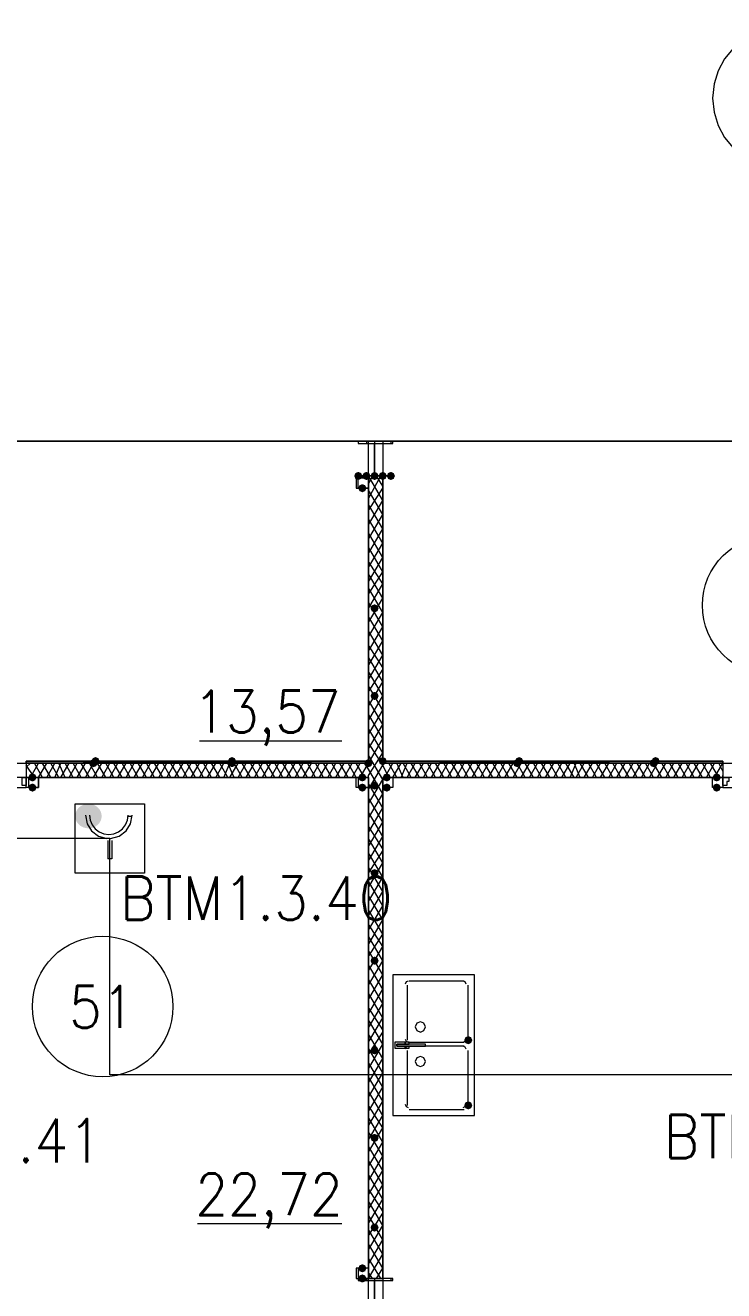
# Model space of a CAD drawing. Header units: millimetres. Extents: x 0 to 420, y 0 to 297.
# Drawn here: x 140.91 to 155.42, y 140.8 to 167.1 of the extents above; entities that cross this region are included whole.
import ezdxf

# ---------------------------------------------------------------- set-up
doc = ezdxf.new("R2010")
doc.units = ezdxf.units.MM
doc.styles.get("Standard").update_dxf_attribs({"font": 'STANDARD'})

msp = doc.modelspace()

# ---------------------------------------------------------------- hatches: boundary and pattern name
for color, points in [(7, [(147.912667, 157.734), (147.887796, 157.674204), (147.828, 157.649333), (147.768204, 157.674204), (147.743333, 157.734), (147.768204, 157.793796), (147.828, 157.818667), (147.887796, 157.793796)]), (7, [(148.082, 157.734), (148.057129, 157.674204), (147.997333, 157.649333), (147.937538, 157.674204), (147.912667, 157.734), (147.937537, 157.793796), (147.997333, 157.818667), (148.057129, 157.793796)]), (7, [(148.251333, 157.734), (148.226462, 157.674204), (148.166667, 157.649333), (148.106871, 157.674204), (148.082, 157.734), (148.106871, 157.793796), (148.166667, 157.818667), (148.226462, 157.793796)]), (7, [(148.420667, 157.734), (148.395796, 157.674204), (148.336, 157.649333), (148.276204, 157.674204), (148.251333, 157.734), (148.276204, 157.793796), (148.336, 157.818667), (148.395796, 157.793796)]), (7, [(148.59, 157.734), (148.565129, 157.674204), (148.505333, 157.649333), (148.445538, 157.674204), (148.420667, 157.734), (148.445537, 157.793796), (148.505333, 157.818667), (148.565129, 157.793796)]), (7, [(147.997333, 157.48), (147.972463, 157.420204), (147.912667, 157.395333), (147.852871, 157.420204), (147.828, 157.48), (147.852871, 157.539796), (147.912667, 157.564667), (147.972462, 157.539796)]), (7, [(148.251333, 154.982333), (148.226462, 154.922537), (148.166667, 154.897667), (148.106871, 154.922537), (148.082, 154.982333), (148.106871, 155.042129), (148.166667, 155.067), (148.226462, 155.042129)]), (7, [(148.251333, 153.162), (148.226462, 153.102204), (148.166667, 153.077333), (148.106871, 153.102204), (148.082, 153.162), (148.106871, 153.221796), (148.166667, 153.246667), (148.226462, 153.221796)]), (254, [(142.409333, 151.765), (142.384463, 151.705204), (142.324667, 151.680333), (142.264871, 151.705204), (142.24, 151.765), (142.264871, 151.824796), (142.324667, 151.849667), (142.384462, 151.824796)]), (254, [(142.451667, 151.807333), (142.426796, 151.747537), (142.367, 151.722667), (142.307204, 151.747537), (142.282333, 151.807333), (142.307204, 151.867129), (142.367, 151.892), (142.426796, 151.867129)]), (254, [(145.288, 151.807333), (145.263129, 151.747537), (145.203333, 151.722667), (145.143538, 151.747537), (145.118667, 151.807333), (145.143537, 151.867129), (145.203333, 151.892), (145.263129, 151.867129)]), (254, [(145.288, 151.765), (145.263129, 151.705204), (145.203333, 151.680333), (145.143538, 151.705204), (145.118667, 151.765), (145.143537, 151.824796), (145.203333, 151.849667), (145.263129, 151.824796)]), (254, [(148.124333, 151.765), (148.099463, 151.705204), (148.039667, 151.680333), (147.979871, 151.705204), (147.955, 151.765), (147.979871, 151.824796), (148.039667, 151.849667), (148.099462, 151.824796)]), (254, [(148.124333, 151.765), (148.099463, 151.705204), (148.039667, 151.680333), (147.979871, 151.705204), (147.955, 151.765), (147.979871, 151.824796), (148.039667, 151.849667), (148.099462, 151.824796)]), (254, [(148.420667, 151.807333), (148.395796, 151.747537), (148.336, 151.722667), (148.276204, 151.747537), (148.251333, 151.807333), (148.276204, 151.867129), (148.336, 151.892), (148.395796, 151.867129)]), (254, [(151.214667, 151.765), (151.189796, 151.705204), (151.13, 151.680333), (151.070204, 151.705204), (151.045333, 151.765), (151.070204, 151.824796), (151.13, 151.849667), (151.189796, 151.824796)]), (254, [(151.257, 151.807333), (151.232129, 151.747537), (151.172333, 151.722667), (151.112538, 151.747537), (151.087667, 151.807333), (151.112537, 151.867129), (151.172333, 151.892), (151.232129, 151.867129)]), (254, [(154.051, 151.765), (154.026129, 151.705204), (153.966333, 151.680333), (153.906538, 151.705204), (153.881667, 151.765), (153.906537, 151.824796), (153.966333, 151.849667), (154.026129, 151.824796)]), (254, [(154.093333, 151.807333), (154.068463, 151.747537), (154.008667, 151.722667), (153.948871, 151.747537), (153.924, 151.807333), (153.948871, 151.867129), (154.008667, 151.892), (154.068462, 151.867129)]), (7, [(141.139333, 151.468667), (141.114463, 151.408871), (141.054667, 151.384), (140.994871, 151.408871), (140.97, 151.468667), (140.994871, 151.528462), (141.054667, 151.553333), (141.114462, 151.528463)]), (7, [(147.997333, 151.468667), (147.972463, 151.408871), (147.912667, 151.384), (147.852871, 151.408871), (147.828, 151.468667), (147.852871, 151.528462), (147.912667, 151.553333), (147.972462, 151.528463)]), (7, [(148.505333, 151.468667), (148.480463, 151.408871), (148.420667, 151.384), (148.360871, 151.408871), (148.336, 151.468667), (148.360871, 151.528462), (148.420667, 151.553333), (148.480462, 151.528463)]), (7, [(155.363333, 151.468667), (155.338462, 151.408871), (155.278667, 151.384), (155.218871, 151.408871), (155.194, 151.468667), (155.218871, 151.528462), (155.278667, 151.553333), (155.338462, 151.528463)]), (7, [(141.139333, 151.257), (141.114463, 151.197204), (141.054667, 151.172333), (140.994871, 151.197204), (140.97, 151.257), (140.994871, 151.316796), (141.054667, 151.341667), (141.114462, 151.316796)]), (7, [(147.997333, 151.257), (147.972463, 151.197204), (147.912667, 151.172333), (147.852871, 151.197204), (147.828, 151.257), (147.852871, 151.316796), (147.912667, 151.341667), (147.972462, 151.316796)]), (7, [(148.251333, 151.299333), (148.226462, 151.239537), (148.166667, 151.214667), (148.106871, 151.239537), (148.082, 151.299333), (148.106871, 151.359129), (148.166667, 151.384), (148.226462, 151.359129)]), (7, [(148.505333, 151.257), (148.480463, 151.197204), (148.420667, 151.172333), (148.360871, 151.197204), (148.336, 151.257), (148.360871, 151.316796), (148.420667, 151.341667), (148.480462, 151.316796)]), (7, [(155.363333, 151.257), (155.338462, 151.197204), (155.278667, 151.172333), (155.218871, 151.197204), (155.194, 151.257), (155.218871, 151.316796), (155.278667, 151.341667), (155.338462, 151.316796)]), (7, [(148.251333, 149.479), (148.226462, 149.419204), (148.166667, 149.394333), (148.106871, 149.419204), (148.082, 149.479), (148.106871, 149.538796), (148.166667, 149.563667), (148.226462, 149.538796)]), (7, [(148.251333, 147.658667), (148.226462, 147.598871), (148.166667, 147.574), (148.106871, 147.598871), (148.082, 147.658667), (148.106871, 147.718462), (148.166667, 147.743333), (148.226462, 147.718463)]), (7, [(150.198667, 146.007667), (150.173796, 145.947871), (150.114, 145.923), (150.054204, 145.947871), (150.029333, 146.007667), (150.054204, 146.067462), (150.114, 146.092333), (150.173796, 146.067463)]), (7, [(148.251333, 145.796), (148.226462, 145.736204), (148.166667, 145.711333), (148.106871, 145.736204), (148.082, 145.796), (148.106871, 145.855796), (148.166667, 145.880667), (148.226462, 145.855796)]), (7, [(150.198667, 144.653), (150.173796, 144.593204), (150.114, 144.568333), (150.054204, 144.593204), (150.029333, 144.653), (150.054204, 144.712796), (150.114, 144.737667), (150.173796, 144.712796)]), (7, [(148.251333, 143.975667), (148.226462, 143.915871), (148.166667, 143.891), (148.106871, 143.915871), (148.082, 143.975667), (148.106871, 144.035462), (148.166667, 144.060333), (148.226462, 144.035463)]), (7, [(148.251333, 142.113), (148.226462, 142.053204), (148.166667, 142.028333), (148.106871, 142.053204), (148.082, 142.113), (148.106871, 142.172796), (148.166667, 142.197667), (148.226462, 142.172796)]), (7, [(147.997333, 141.266333), (147.972463, 141.206537), (147.912667, 141.181667), (147.852871, 141.206537), (147.828, 141.266333), (147.852871, 141.326129), (147.912667, 141.351), (147.972462, 141.326129)]), (7, [(147.997333, 141.054667), (147.972463, 140.994871), (147.912667, 140.97), (147.852871, 140.994871), (147.828, 141.054667), (147.852871, 141.114462), (147.912667, 141.139333), (147.972462, 141.114463)])]:
    msp.add_hatch(color=color).paths.add_polyline_path(points, flags=0)
h = msp.add_hatch(color=7)
h.paths.add_polyline_path([(148.039667, 151.807333), (140.927667, 151.807333), (148.039667, 151.765)], flags=0)
h.paths.add_polyline_path([(140.927667, 151.807333), (148.039667, 151.765), (140.927667, 151.765)], flags=0)
h = msp.add_hatch(color=7)
h.paths.add_polyline_path([(155.405667, 151.807333), (148.336, 151.807333), (155.405667, 151.765)], flags=0)
h.paths.add_polyline_path([(148.336, 151.807333), (155.405667, 151.765), (148.336, 151.765)], flags=0)
h = msp.add_hatch(color=1)
edge = h.paths.add_edge_path(flags=0)
edge.add_ellipse((142.218834, 150.664333), major_axis=(0.275167, 0), ratio=0.923077, start_angle=0, end_angle=360)

# ---------------------------------------------------------------- linework, layer by layer
at = {"color": 1, "lineweight": 0}
for points in [[(156.421668, 145.287999), (142.663334, 145.287999), (142.663334, 150.198666), (139.488334, 150.198666), (139.488334, 145.287999), (127.127001, 145.287999), (127.127001, 150.198666), (125.814668, 150.198666), (107.272668, 150.198666), (107.272668, 152.315333), (107.272668, 153.754666), (107.272668, 162.009666), (107.611335, 162.009666), (107.611335, 163.152666), (107.611335, 178.138666)], [(142.155334, 150.686947), (142.18949, 150.506104), (142.284435, 150.355297), (142.427172, 150.248607), (142.604703, 150.200114)], [(142.240005, 150.687159), (142.25357, 150.581903), (142.29334, 150.485382), (142.356597, 150.402332), (142.440623, 150.337486), (142.538671, 150.296861), (142.642172, 150.28332), (142.745673, 150.296861), (142.843721, 150.337486), (142.927747, 150.402332), (142.991004, 150.485382), (143.030774, 150.581903), (143.044339, 150.687159)], [(142.679612, 150.20011), (142.85716, 150.248602), (142.999895, 150.355293), (143.09483, 150.5061), (143.12898, 150.686943)], [(143.044334, 150.664333), (143.129001, 150.664333)], [(142.621001, 150.156333), (142.621001, 149.775333)], [(142.705668, 150.156333), (142.705668, 149.775333)], [(142.705668, 149.775333), (142.621001, 149.775333)]]:
    msp.add_lwpolyline(points, dxfattribs=at)
at = {"color": 8, "lineweight": 0}
msp.add_lwpolyline([(235.500333, 158.453667), (235.500333, 169.291), (114.046, 169.291), (114.046, 158.453667)], close=True, dxfattribs=at)
at = {"color": 7, "lineweight": 0}
for points in [[(158.115, 165.586833), (158.085328, 165.881177), (158.000228, 166.155329), (157.865572, 166.403416), (157.687232, 166.619566), (157.471083, 166.797905), (157.222996, 166.932561), (156.948844, 167.017661), (156.6545, 167.047333), (156.360156, 167.017661), (156.086004, 166.932561), (155.837917, 166.797905), (155.621768, 166.619566), (155.443428, 166.403416), (155.308772, 166.155329), (155.223672, 165.881177), (155.194, 165.586833)], [(155.194, 165.586833), (155.223672, 165.29249), (155.308772, 165.018338), (155.443428, 164.770251), (155.621768, 164.554101), (155.837917, 164.375762), (156.086004, 164.241106), (156.360156, 164.156005), (156.6545, 164.126333), (156.948844, 164.156005), (157.222996, 164.241106), (157.471083, 164.375762), (157.687232, 164.554101), (157.865572, 164.770251), (158.000228, 165.018338), (158.085328, 165.29249), (158.115, 165.586833)], [(147.828, 158.453667), (147.828, 158.411333)], [(147.997333, 158.453667), (147.997333, 158.411333)], [(148.166667, 158.453667), (148.166667, 157.734)], [(148.336, 158.453667), (148.336, 158.411333)], [(148.505333, 158.453667), (148.505333, 158.411333)], [(147.912667, 157.734), (147.912667, 157.691667)], [(148.039667, 157.564667), (148.124333, 157.734)], [(148.039667, 157.268333), (148.293667, 157.734)], [(148.336, 157.226), (148.039667, 157.734)], [(148.039667, 157.734), (148.039667, 151.765)], [(148.336, 151.765), (148.336, 157.734), (148.039667, 157.734)], [(148.336, 157.522333), (148.209, 157.734)], [(148.039667, 157.014333), (148.336, 157.48)], [(148.336, 156.929667), (148.039667, 157.437667)], [(148.039667, 156.718), (148.336, 157.226)], [(148.336, 156.633333), (148.039667, 157.141333)], [(148.039667, 156.421667), (148.336, 156.929667)], [(148.336, 156.337), (148.039667, 156.845)], [(148.039667, 156.125333), (148.336, 156.633333)], [(148.336, 156.040667), (148.039667, 156.548667)], [(148.039667, 155.829), (148.336, 156.337)], [(148.336, 155.744333), (148.039667, 156.252333)], [(148.039667, 155.532667), (148.336, 156.040667)], [(148.336, 155.490333), (148.039667, 155.956)], [(148.039667, 155.278667), (148.336, 155.744333)], [(148.336, 155.194), (148.039667, 155.702)], [(148.039667, 154.982333), (148.336, 155.490333)], [(148.336, 154.897667), (148.039667, 155.405667)], [(148.039667, 154.686), (148.336, 155.194)], [(148.336, 154.601333), (148.039667, 155.109333)], [(148.039667, 154.389667), (148.336, 154.897667)], [(148.336, 154.305), (148.039667, 154.813)], [(148.039667, 154.093333), (148.336, 154.601333)], [(148.336, 154.008667), (148.039667, 154.516667)], [(148.039667, 153.797), (148.336, 154.305)], [(148.336, 153.754667), (148.039667, 154.220333)], [(148.039667, 153.500667), (148.336, 154.008667)], [(148.336, 153.458333), (148.039667, 153.966333)], [(148.039667, 153.246667), (148.336, 153.712333)], [(148.336, 153.162), (148.039667, 153.67)], [(148.039667, 152.950333), (148.336, 153.458333)], [(148.336, 152.865667), (148.039667, 153.373667)], [(148.039667, 152.654), (148.336, 153.162)], [(148.336, 152.569333), (148.039667, 153.077333)], [(148.039667, 152.357667), (148.336, 152.865667)], [(148.336, 152.273), (148.039667, 152.781)], [(148.039667, 152.061333), (148.336, 152.569333)], [(148.336, 151.976667), (148.039667, 152.484667)], [(144.526, 152.230667), (147.489333, 152.230667)], [(148.039667, 151.765), (148.336, 152.273)], [(148.336, 151.722667), (148.039667, 152.188333)], [(148.039667, 151.765), (140.927667, 151.765), (148.039667, 151.807333), (140.927667, 151.807333)], [(140.927667, 151.680333), (141.012333, 151.765)], [(140.927667, 151.765), (140.927667, 151.468667)], [(140.927667, 151.765), (140.927667, 151.468667)], [(148.039667, 151.765), (140.927667, 151.765)], [(141.012333, 151.468667), (141.181667, 151.765)], [(141.266333, 151.468667), (141.097, 151.765)], [(141.181667, 151.468667), (141.351, 151.765)], [(141.435667, 151.468667), (141.266333, 151.765)], [(141.351, 151.468667), (141.520333, 151.765)], [(141.605, 151.468667), (141.435667, 151.765)], [(141.520333, 151.468667), (141.647333, 151.765)], [(141.732, 151.468667), (141.605, 151.765)], [(141.647333, 151.468667), (141.816667, 151.765)], [(141.901333, 151.468667), (141.732, 151.765)], [(141.816667, 151.468667), (141.986, 151.765)], [(142.070667, 151.468667), (141.901333, 151.765)], [(141.986, 151.468667), (142.155333, 151.765)], [(142.24, 151.468667), (142.070667, 151.765)], [(142.155333, 151.468667), (142.324667, 151.765)], [(142.409333, 151.468667), (142.24, 151.765)], [(142.324667, 151.468667), (142.494, 151.765)], [(142.578667, 151.468667), (142.409333, 151.765)], [(142.494, 151.468667), (142.663333, 151.765)], [(142.748, 151.468667), (142.578667, 151.765)], [(142.663333, 151.468667), (142.832667, 151.765)], [(142.917333, 151.468667), (142.748, 151.765)], [(142.832667, 151.468667), (143.002, 151.765)], [(143.086667, 151.468667), (142.917333, 151.765)], [(143.002, 151.468667), (143.171333, 151.765)], [(143.256, 151.468667), (143.086667, 151.765)], [(143.171333, 151.468667), (143.340667, 151.765)], [(143.425333, 151.468667), (143.256, 151.765)], [(143.340667, 151.468667), (143.51, 151.765)], [(143.594667, 151.468667), (143.425333, 151.765)], [(143.51, 151.468667), (143.679333, 151.765)], [(143.764, 151.468667), (143.594667, 151.765)], [(143.679333, 151.468667), (143.848667, 151.765)], [(143.933333, 151.468667), (143.764, 151.765)], [(143.848667, 151.468667), (144.018, 151.765)], [(144.102667, 151.468667), (143.933333, 151.765)], [(144.018, 151.468667), (144.187333, 151.765)], [(144.272, 151.468667), (144.102667, 151.765)], [(144.187333, 151.468667), (144.356667, 151.765)], [(144.441333, 151.468667), (144.272, 151.765)], [(144.356667, 151.468667), (144.526, 151.765)], [(144.610667, 151.468667), (144.441333, 151.765)], [(144.526, 151.468667), (144.695333, 151.765)], [(144.78, 151.468667), (144.610667, 151.765)], [(144.695333, 151.468667), (144.864667, 151.765)], [(144.949333, 151.468667), (144.78, 151.765)], [(144.864667, 151.468667), (145.034, 151.765)], [(145.118667, 151.468667), (144.949333, 151.765)], [(145.034, 151.468667), (145.161, 151.765)], [(145.245667, 151.468667), (145.118667, 151.765)], [(145.161, 151.468667), (145.330333, 151.765)], [(145.415, 151.468667), (145.245667, 151.765)], [(145.330333, 151.468667), (145.499667, 151.765)], [(145.584333, 151.468667), (145.415, 151.765)], [(145.499667, 151.468667), (145.669, 151.765)], [(145.753667, 151.468667), (145.584333, 151.765)], [(145.669, 151.468667), (145.838333, 151.765)], [(145.923, 151.468667), (145.753667, 151.765)], [(145.838333, 151.468667), (146.007667, 151.765)], [(146.092333, 151.468667), (145.923, 151.765)], [(146.007667, 151.468667), (146.177, 151.765)], [(146.261667, 151.468667), (146.092333, 151.765)], [(146.177, 151.468667), (146.346333, 151.765)], [(146.431, 151.468667), (146.261667, 151.765)], [(146.346333, 151.468667), (146.515667, 151.765)], [(146.600333, 151.468667), (146.431, 151.765)], [(146.515667, 151.468667), (146.685, 151.765)], [(146.769667, 151.468667), (146.600333, 151.765)], [(146.685, 151.468667), (146.854333, 151.765)], [(146.939, 151.468667), (146.769667, 151.765)], [(146.854333, 151.468667), (147.023667, 151.765)], [(147.108333, 151.468667), (146.939, 151.765)], [(147.023667, 151.468667), (147.193, 151.765)], [(147.277667, 151.468667), (147.108333, 151.765)], [(147.193, 151.468667), (147.362333, 151.765)], [(147.447, 151.468667), (147.277667, 151.765)], [(147.362333, 151.468667), (147.531667, 151.765)], [(147.616333, 151.468667), (147.447, 151.765)], [(147.531667, 151.468667), (147.701, 151.765)], [(147.785667, 151.468667), (147.616333, 151.765)], [(147.701, 151.468667), (147.870333, 151.765)], [(147.955, 151.468667), (147.785667, 151.765)], [(147.870333, 151.468667), (148.039667, 151.765)], [(148.039667, 151.638), (147.955, 151.765)], [(148.039667, 151.511), (148.336, 151.976667)], [(148.336, 151.426333), (148.039667, 151.934333)], [(155.405667, 151.807333), (148.336, 151.807333), (155.405667, 151.807333), (148.336, 151.765)], [(148.336, 151.722667), (148.378333, 151.765)], [(155.405667, 151.765), (148.336, 151.765)], [(148.378333, 151.468667), (148.547667, 151.765)], [(148.632333, 151.468667), (148.463, 151.765)], [(148.547667, 151.468667), (148.717, 151.765)], [(148.759333, 151.468667), (148.632333, 151.765)], [(148.717, 151.468667), (148.844, 151.765)], [(148.928667, 151.468667), (148.759333, 151.765)], [(148.844, 151.468667), (149.013333, 151.765)], [(149.098, 151.468667), (148.928667, 151.765)], [(149.013333, 151.468667), (149.182667, 151.765)], [(149.267333, 151.468667), (149.098, 151.765)], [(149.182667, 151.468667), (149.352, 151.765)], [(149.436667, 151.468667), (149.267333, 151.765)], [(149.352, 151.468667), (149.521333, 151.765)], [(149.606, 151.468667), (149.436667, 151.765)], [(149.521333, 151.468667), (149.690667, 151.765)], [(149.775333, 151.468667), (149.606, 151.765)], [(149.690667, 151.468667), (149.86, 151.765)], [(149.944667, 151.468667), (149.775333, 151.765)], [(149.86, 151.468667), (150.029333, 151.765)], [(150.114, 151.468667), (149.944667, 151.765)], [(150.029333, 151.468667), (150.198667, 151.765)], [(150.283333, 151.468667), (150.114, 151.765)], [(150.198667, 151.468667), (150.368, 151.765)], [(150.452667, 151.468667), (150.283333, 151.765)], [(150.368, 151.468667), (150.537333, 151.765)], [(150.622, 151.468667), (150.452667, 151.765)], [(150.537333, 151.468667), (150.706667, 151.765)], [(150.791333, 151.468667), (150.622, 151.765)], [(150.706667, 151.468667), (150.876, 151.765)], [(150.960667, 151.468667), (150.791333, 151.765)], [(150.876, 151.468667), (151.045333, 151.765)], [(151.13, 151.468667), (150.960667, 151.765)], [(151.045333, 151.468667), (151.214667, 151.765)], [(151.299333, 151.468667), (151.13, 151.765)], [(151.214667, 151.468667), (151.384, 151.765)], [(151.468667, 151.468667), (151.299333, 151.765)], [(151.384, 151.468667), (151.553333, 151.765)], [(151.638, 151.468667), (151.468667, 151.765)], [(151.553333, 151.468667), (151.722667, 151.765)], [(151.807333, 151.468667), (151.638, 151.765)], [(151.722667, 151.468667), (151.892, 151.765)], [(151.976667, 151.468667), (151.807333, 151.765)], [(151.892, 151.468667), (152.061333, 151.765)], [(152.146, 151.468667), (151.976667, 151.765)], [(152.061333, 151.468667), (152.230667, 151.765)], [(152.315333, 151.468667), (152.146, 151.765)], [(152.230667, 151.468667), (152.357667, 151.765)], [(152.442333, 151.468667), (152.315333, 151.765)], [(152.357667, 151.468667), (152.527, 151.765)], [(152.611667, 151.468667), (152.442333, 151.765)], [(152.527, 151.468667), (152.696333, 151.765)], [(152.781, 151.468667), (152.611667, 151.765)], [(152.696333, 151.468667), (152.865667, 151.765)], [(152.950333, 151.468667), (152.781, 151.765)], [(152.865667, 151.468667), (153.035, 151.765)], [(153.119667, 151.468667), (152.950333, 151.765)], [(153.035, 151.468667), (153.204333, 151.765)], [(153.289, 151.468667), (153.119667, 151.765)], [(153.204333, 151.468667), (153.373667, 151.765)], [(153.458333, 151.468667), (153.289, 151.765)], [(153.373667, 151.468667), (153.543, 151.765)], [(153.627667, 151.468667), (153.458333, 151.765)], [(153.543, 151.468667), (153.712333, 151.765)], [(153.797, 151.468667), (153.627667, 151.765)], [(153.712333, 151.468667), (153.881667, 151.765)], [(153.966333, 151.468667), (153.797, 151.765)], [(153.881667, 151.468667), (154.051, 151.765)], [(154.135667, 151.468667), (153.966333, 151.765)], [(154.051, 151.468667), (154.220333, 151.765)], [(154.305, 151.468667), (154.135667, 151.765)], [(154.220333, 151.468667), (154.389667, 151.765)], [(154.474333, 151.468667), (154.305, 151.765)], [(154.389667, 151.468667), (154.559, 151.765)], [(154.643667, 151.468667), (154.474333, 151.765)], [(154.559, 151.468667), (154.728333, 151.765)], [(154.813, 151.468667), (154.643667, 151.765)], [(154.728333, 151.468667), (154.897667, 151.765)], [(154.982333, 151.468667), (154.813, 151.765)], [(154.897667, 151.468667), (155.067, 151.765)], [(155.151667, 151.468667), (154.982333, 151.765)], [(155.067, 151.468667), (155.236333, 151.765)], [(155.321, 151.468667), (155.151667, 151.765)], [(155.236333, 151.468667), (155.405667, 151.765)], [(155.405667, 151.595667), (155.321, 151.765)], [(155.405667, 151.765), (155.405667, 151.468667)], [(155.405667, 151.765), (155.405667, 151.468667)], [(141.097, 151.468667), (140.927667, 151.722667)], [(148.039667, 151.214667), (148.336, 151.722667)], [(148.336, 151.13), (148.039667, 151.638)], [(148.039667, 151.468667), (148.039667, 151.511)], [(148.463, 151.468667), (148.336, 151.722667)], [(155.405667, 151.468667), (155.405667, 151.511)], [(140.927667, 151.384), (140.927667, 151.468667), (139.488333, 151.468667)], [(139.488333, 151.257), (140.927667, 151.257), (140.927667, 151.384)], [(140.927667, 151.468667), (148.039667, 151.468667)], [(148.039667, 151.468667), (148.039667, 141.054667), (148.336, 141.054667), (148.336, 151.468667)], [(148.039667, 150.918333), (148.336, 151.426333)], [(148.336, 150.833667), (148.039667, 151.341667)], [(148.336, 151.468667), (155.405667, 151.468667)], [(156.887333, 151.468667), (155.405667, 151.468667), (155.405667, 151.384)], [(155.405667, 151.384), (155.405667, 151.257), (156.887333, 151.257)], [(148.039667, 150.622), (148.336, 151.13)], [(148.336, 150.537333), (148.039667, 151.045333)], [(141.943668, 150.918333), (143.383001, 150.918333)], [(148.039667, 150.325667), (148.336, 150.833667)], [(148.336, 150.241), (148.039667, 150.749)], [(148.039667, 150.029333), (148.336, 150.537333)], [(148.336, 149.987), (148.039667, 150.452667)], [(148.039667, 149.733), (148.336, 150.241)], [(148.336, 149.690667), (148.039667, 150.198667)], [(148.039667, 149.479), (148.336, 149.944667)], [(148.336, 149.394333), (148.039667, 149.902333)], [(148.039667, 149.182667), (148.336, 149.690667)], [(148.336, 149.098), (148.039667, 149.606)], [(148.039667, 148.886333), (148.336, 149.394333)], [(148.336, 148.801667), (148.039667, 149.309667)], [(148.039667, 148.59), (148.336, 149.098)], [(148.336, 148.505333), (148.039667, 149.013333)], [(148.039667, 148.293667), (148.336, 148.801667)], [(148.336, 148.209), (148.039667, 148.717)], [(148.039667, 147.997333), (148.336, 148.505333)], [(148.336, 147.955), (148.039667, 148.420667)], [(148.039667, 147.743333), (148.336, 148.209)], [(148.336, 147.658667), (148.039667, 148.166667)], [(148.039667, 147.447), (148.336, 147.955)], [(148.336, 147.362333), (148.039667, 147.870333)], [(148.039667, 147.150667), (148.336, 147.658667)], [(148.336, 147.066), (148.039667, 147.574)], [(148.039667, 146.854333), (148.336, 147.362333)], [(148.336, 146.769667), (148.039667, 147.277667)], [(148.039667, 146.558), (148.336, 147.066)], [(148.865167, 147.235333), (148.820272, 147.216728), (148.801667, 147.171833)], [(148.844, 147.150667), (148.844, 146.007667)], [(150.029333, 147.235333), (148.886333, 147.235333)], [(150.071667, 147.171833), (150.053061, 147.216728), (150.008167, 147.235333)], [(150.114, 146.007667), (150.114, 147.150667)], [(148.336, 146.473333), (148.039667, 146.981333)], [(148.039667, 146.261667), (148.336, 146.769667)], [(148.336, 146.219333), (148.039667, 146.685)], [(148.039667, 145.965333), (148.336, 146.473333)], [(148.336, 145.923), (148.039667, 146.431)], [(148.039667, 145.711333), (148.336, 146.177)], [(148.336, 145.626667), (148.039667, 146.134667)], [(148.801667, 146.028833), (148.820272, 145.983939), (148.865167, 145.965333)], [(148.886333, 145.965333), (150.029333, 145.965333)], [(150.008167, 145.965333), (150.053061, 145.983939), (150.071667, 146.028833)], [(148.039667, 145.415), (148.336, 145.923)], [(148.336, 145.330333), (148.039667, 145.838333)], [(148.865167, 145.880667), (148.820272, 145.862061), (148.801667, 145.817167)], [(148.844, 145.796), (148.844, 144.653)], [(150.029333, 145.880667), (148.886333, 145.880667)], [(150.071667, 145.817167), (150.053061, 145.862061), (150.008167, 145.880667)], [(150.114, 144.653), (150.114, 145.796)], [(148.039667, 145.118667), (148.336, 145.626667)], [(148.336, 145.034), (148.039667, 145.542)], [(148.039667, 144.822333), (148.336, 145.330333)], [(148.336, 144.737667), (148.039667, 145.245667)], [(148.039667, 144.526), (148.336, 145.034)], [(148.336, 144.441333), (148.039667, 144.949333)], [(148.039667, 144.229667), (148.336, 144.737667)], [(148.336, 144.187333), (148.039667, 144.653)], [(148.801667, 144.674167), (148.820272, 144.629272), (148.865167, 144.610667)], [(150.008167, 144.610667), (150.053061, 144.629272), (150.071667, 144.674167)], [(148.039667, 143.933333), (148.336, 144.441333)], [(148.336, 143.891), (148.039667, 144.399)], [(148.886333, 144.568333), (150.029333, 144.568333)], [(148.039667, 143.679333), (148.336, 144.187333)], [(148.336, 143.594667), (148.039667, 144.102667)], [(148.039667, 143.383), (148.336, 143.891)], [(148.336, 143.298333), (148.039667, 143.806333)], [(148.039667, 143.086667), (148.336, 143.594667)], [(148.336, 143.002), (148.039667, 143.51)], [(148.039667, 142.790333), (148.336, 143.298333)], [(148.336, 142.705667), (148.039667, 143.213667)], [(148.039667, 142.494), (148.336, 143.002)], [(148.336, 142.451667), (148.039667, 142.917333)], [(148.039667, 142.197667), (148.336, 142.705667)], [(148.336, 142.155333), (148.039667, 142.663333)], [(148.039667, 141.943667), (148.336, 142.409333)], [(148.336, 141.859), (148.039667, 142.367)], [(144.483667, 142.197667), (147.489333, 142.197667)], [(148.039667, 141.647333), (148.336, 142.155333)], [(148.336, 141.562667), (148.039667, 142.070667)], [(148.039667, 141.351), (148.336, 141.859)], [(148.336, 141.266333), (148.039667, 141.774333)], [(148.039667, 141.054667), (148.336, 141.562667)], [(148.293667, 141.054667), (148.039667, 141.478)], [(148.209, 141.054667), (148.336, 141.266333)], [(147.828, 141.054667), (147.828, 141.012333)], [(147.997333, 141.054667), (147.997333, 141.012333)], [(148.124333, 141.054667), (148.039667, 141.181667)], [(148.166667, 141.054667), (148.166667, 140.335)], [(148.336, 141.054667), (148.336, 141.012333)], [(148.505333, 141.054667), (148.505333, 141.012333)]]:
    msp.add_lwpolyline(points, dxfattribs=at)
at = {"color": 171, "lineweight": 0}
for points in [[(148.039667, 158.453667), (130.937, 158.453667), (130.937, 151.765), (148.039667, 151.765)], [(148.336, 158.453667), (148.336, 151.765), (165.438667, 151.765), (165.438667, 158.453667)]]:
    msp.add_lwpolyline(points, close=True, dxfattribs=at)
at = {"color": 7, "lineweight": 0}
for points in [[(148.547667, 158.453667), (147.828, 158.453667), (147.828, 158.411333), (148.166667, 158.411333), (148.166667, 157.734), (147.828, 157.734), (148.547667, 157.734), (148.166667, 157.734), (148.166667, 158.411333), (148.547667, 158.411333)], [(148.039667, 157.734), (147.785667, 157.734), (147.785667, 157.48), (148.039667, 157.48)], [(148.039667, 157.691667), (148.039667, 157.48), (147.828, 157.48), (147.828, 157.691667)], [(148.039667, 151.807333), (140.927667, 151.807333), (148.039667, 151.765)], [(140.927667, 151.807333), (148.039667, 151.765), (140.927667, 151.765)], [(140.927667, 151.765), (148.039667, 151.765), (148.039667, 151.807333), (140.927667, 151.807333)], [(140.927667, 151.765), (148.039667, 151.765), (148.039667, 151.807333), (140.927667, 151.807333)], [(155.405667, 151.807333), (148.336, 151.807333), (155.405667, 151.765)], [(148.336, 151.807333), (155.405667, 151.765), (148.336, 151.765)], [(155.405667, 151.807333), (155.405667, 151.765), (148.336, 151.765), (148.336, 151.807333), (155.405667, 151.807333), (148.336, 151.807333), (148.336, 151.765), (155.405667, 151.765)], [(130.937, 151.468667), (130.937, 140.335), (148.039667, 140.335), (148.039667, 151.468667)], [(140.927667, 151.468667), (140.927667, 151.299333), (140.843, 151.299333), (140.843, 151.384), (140.843, 151.468667)], [(140.927667, 151.468667), (141.181667, 151.468667), (141.181667, 151.257), (140.927667, 151.257)], [(140.97, 151.468667), (140.97, 151.257), (141.181667, 151.257), (141.181667, 151.468667)], [(147.785667, 151.468667), (148.039667, 151.468667), (148.039667, 151.257), (147.785667, 151.257)], [(147.828, 151.468667), (147.828, 151.257), (148.039667, 151.257), (148.039667, 151.468667)], [(148.336, 151.468667), (148.547667, 151.468667), (148.547667, 151.257), (148.336, 151.257), (148.336, 151.468667), (148.547667, 151.468667), (148.547667, 151.257), (148.336, 151.257)], [(165.438667, 140.335), (165.438667, 151.468667), (148.336, 151.468667), (148.336, 140.335)], [(155.194, 151.468667), (155.405667, 151.468667), (155.405667, 151.257), (155.194, 151.257), (155.194, 151.468667), (155.405667, 151.468667), (155.405667, 151.257), (155.194, 151.257)], [(155.532667, 151.468667), (155.532667, 151.384), (155.490333, 151.384), (155.490333, 151.299333), (155.405667, 151.299333), (155.405667, 151.468667)], [(150.241, 144.483667), (150.241, 147.32), (150.241, 147.362333), (150.198667, 147.362333), (148.59, 147.362333), (148.547667, 147.362333), (148.547667, 147.32), (148.547667, 144.483667), (148.547667, 144.441333), (148.59, 144.441333), (150.198667, 144.441333), (150.241, 144.441333)], [(149.225, 146.282833), (149.194007, 146.357673), (149.119167, 146.388667), (149.044327, 146.357673), (149.013333, 146.282833), (149.044327, 146.207993), (149.119167, 146.177), (149.194007, 146.207993)], [(148.801667, 145.838333), (148.801667, 145.880667), (148.632333, 145.880667), (148.632333, 145.923), (148.801667, 145.923), (148.801667, 145.965333), (148.59, 145.965333), (148.59, 145.838333)], [(148.886333, 145.965333), (148.801667, 145.965333), (148.801667, 145.923), (148.886333, 145.923)], [(149.225, 145.880667), (149.225, 145.923), (148.632333, 145.923), (148.632333, 145.880667)], [(148.886333, 145.838333), (148.886333, 145.880667), (148.801667, 145.880667), (148.801667, 145.838333)], [(149.225, 145.563167), (149.194007, 145.638007), (149.119167, 145.669), (149.044327, 145.638007), (149.013333, 145.563167), (149.044327, 145.488327), (149.119167, 145.457333), (149.194007, 145.488327)], [(148.039667, 141.266333), (147.828, 141.266333), (147.828, 141.054667), (148.039667, 141.054667), (148.039667, 141.266333), (147.785667, 141.266333), (147.785667, 141.054667), (148.039667, 141.054667)], [(148.547667, 141.054667), (147.828, 141.054667), (147.828, 141.012333), (148.166667, 141.012333), (148.166667, 140.377333), (147.828, 140.377333), (147.828, 140.335), (148.547667, 140.335), (148.547667, 140.377333), (148.166667, 140.377333), (148.166667, 141.012333), (148.547667, 141.012333)]]:
    msp.add_lwpolyline(points, close=True, dxfattribs=at)
at = {"color": 1, "lineweight": 0}
msp.add_lwpolyline([(143.383001, 150.918333), (143.383001, 149.478999), (141.943668, 149.478999), (141.943668, 150.918333)], close=True, dxfattribs=at)
at = {"color": 7, "lineweight": 0}
for centre in [(156.442833, 155.045833), (142.515167, 146.706167)]:
    msp.add_circle(centre, 1.4605, dxfattribs=at)

# ---------------------------------------------------------------- texts
at = {"color": 7, "attachment_point": 1}
for s, insert, char_height, width in [('13,57', (144.398998, 153.272032), 0.872032, 2.56764978), ('BTM1.3.40', (142.875, 149.406907), 0.90157, 5.50959444), ('51', (141.816667, 147.133699), 0.872032, 0.872032), ('BTH1.3.39', (154.177997, 144.453902), 0.90157, 5.30924556), ('BTH1.3.41', (136.906002, 144.369238), 0.90157, 5.20907111), ('22,72', (144.441339, 143.239036), 0.872032, 2.76143467)]:
    msp.add_mtext(s, dxfattribs=dict(at, insert=insert, char_height=char_height, width=width))

doc.saveas('drawing.dxf')
